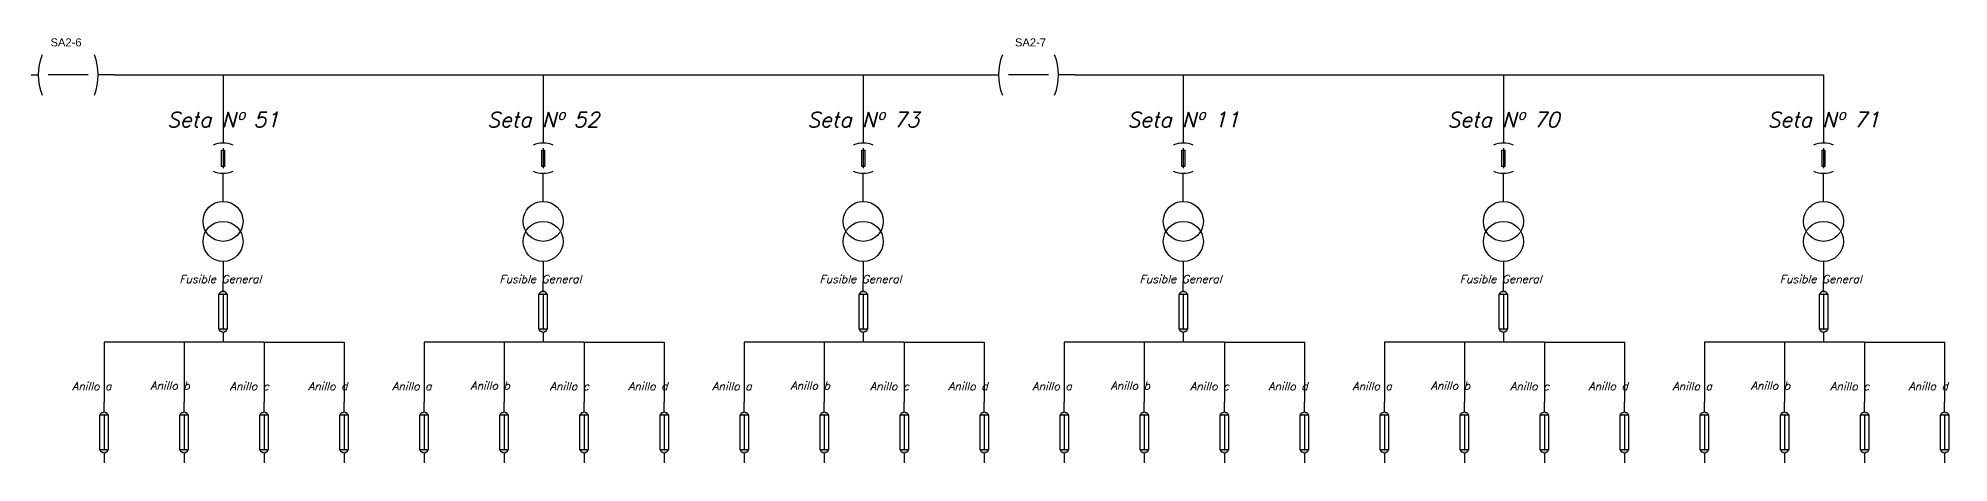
# Model space of a CAD drawing. Header units: millimetres. Extents: x 1875 to 17546, y 2661 to 4631.
# Drawn here: x 8784 to 9739, y 3352 to 3564 of the extents above; entities that cross this region are included whole.
import ezdxf

# ---------------------------------------------------------------- set-up
doc = ezdxf.new("R2010")
doc.units = ezdxf.units.MM
doc.styles.add('IRAM', font='ROMANS.SHX', dxfattribs={"oblique": 15, "height": 2.5})
doc.styles.get("Standard").update_dxf_attribs({"font": 'arial.ttf'})

msp = doc.modelspace()

# ---------------------------------------------------------------- hatches: boundary and pattern name
h = msp.add_hatch(color=256)
h.dxf.hatch_style = 1
h.paths.add_polyline_path([(8878.84, 3436.13, 0.672313), (8874.68, 3436.13)])
h.paths.add_polyline_path([(8878.84, 3418.67), (8874.68, 3418.67, 0.672313)])
h = msp.add_hatch(color=256)
h.dxf.hatch_style = 1
h.paths.add_polyline_path([(9038.84, 3436.13, 0.672313), (9034.68, 3436.13)])
h.paths.add_polyline_path([(9038.84, 3418.67), (9034.68, 3418.67, 0.672313)])
h = msp.add_hatch(color=256)
h.dxf.hatch_style = 1
h.paths.add_polyline_path([(9198.84, 3436.13, 0.672313), (9194.68, 3436.13)])
h.paths.add_polyline_path([(9198.84, 3418.67), (9194.68, 3418.67, 0.672313)])
h = msp.add_hatch(color=256)
h.dxf.hatch_style = 1
h.paths.add_polyline_path([(9358.84, 3436.13, 0.672313), (9354.68, 3436.13)])
h.paths.add_polyline_path([(9358.84, 3418.67), (9354.68, 3418.67, 0.672313)])
h = msp.add_hatch(color=256)
h.dxf.hatch_style = 1
h.paths.add_polyline_path([(9518.84, 3436.13, 0.672313), (9514.68, 3436.13)])
h.paths.add_polyline_path([(9518.84, 3418.67), (9514.68, 3418.67, 0.672313)])
h = msp.add_hatch(color=256)
h.dxf.hatch_style = 1
h.paths.add_polyline_path([(9678.84, 3436.13, 0.672313), (9674.68, 3436.13)])
h.paths.add_polyline_path([(9678.84, 3418.67), (9674.68, 3418.67, 0.672313)])
h = msp.add_hatch(color=256)
h.dxf.hatch_style = 1
h.paths.add_polyline_path([(8819.34, 3375.87, 0.672313), (8815.18, 3375.87)])
h.paths.add_polyline_path([(8819.34, 3358.41), (8815.18, 3358.41, 0.672313)])
h = msp.add_hatch(color=256)
h.dxf.hatch_style = 1
h.paths.add_polyline_path([(8859.34, 3375.87, 0.672313), (8855.18, 3375.87)])
h.paths.add_polyline_path([(8859.34, 3358.41), (8855.18, 3358.41, 0.672313)])
h = msp.add_hatch(color=256)
h.dxf.hatch_style = 1
h.paths.add_polyline_path([(8899.34, 3375.87, 0.672313), (8895.18, 3375.87)])
h.paths.add_polyline_path([(8899.34, 3358.41), (8895.18, 3358.41, 0.672313)])
h = msp.add_hatch(color=256)
h.dxf.hatch_style = 1
h.paths.add_polyline_path([(8939.34, 3375.87, 0.672313), (8935.18, 3375.87)])
h.paths.add_polyline_path([(8939.34, 3358.41), (8935.18, 3358.41, 0.672313)])
h = msp.add_hatch(color=256)
h.dxf.hatch_style = 1
h.paths.add_polyline_path([(8979.34, 3375.87, 0.672313), (8975.18, 3375.87)])
h.paths.add_polyline_path([(8979.34, 3358.41), (8975.18, 3358.41, 0.672313)])
h = msp.add_hatch(color=256)
h.dxf.hatch_style = 1
h.paths.add_polyline_path([(9019.34, 3375.87, 0.672313), (9015.18, 3375.87)])
h.paths.add_polyline_path([(9019.34, 3358.41), (9015.18, 3358.41, 0.672313)])
h = msp.add_hatch(color=256)
h.dxf.hatch_style = 1
h.paths.add_polyline_path([(9059.34, 3375.87, 0.672313), (9055.18, 3375.87)])
h.paths.add_polyline_path([(9059.34, 3358.41), (9055.18, 3358.41, 0.672313)])
h = msp.add_hatch(color=256)
h.dxf.hatch_style = 1
h.paths.add_polyline_path([(9099.34, 3375.87, 0.672313), (9095.18, 3375.87)])
h.paths.add_polyline_path([(9099.34, 3358.41), (9095.18, 3358.41, 0.672313)])
h = msp.add_hatch(color=256)
h.dxf.hatch_style = 1
h.paths.add_polyline_path([(9139.34, 3375.87, 0.672313), (9135.18, 3375.87)])
h.paths.add_polyline_path([(9139.34, 3358.41), (9135.18, 3358.41, 0.672313)])
h = msp.add_hatch(color=256)
h.dxf.hatch_style = 1
h.paths.add_polyline_path([(9179.34, 3375.87, 0.672313), (9175.18, 3375.87)])
h.paths.add_polyline_path([(9179.34, 3358.41), (9175.18, 3358.41, 0.672313)])
h = msp.add_hatch(color=256)
h.dxf.hatch_style = 1
h.paths.add_polyline_path([(9219.34, 3375.87, 0.672313), (9215.18, 3375.87)])
h.paths.add_polyline_path([(9219.34, 3358.41), (9215.18, 3358.41, 0.672313)])
h = msp.add_hatch(color=256)
h.dxf.hatch_style = 1
h.paths.add_polyline_path([(9259.34, 3375.87, 0.672313), (9255.18, 3375.87)])
h.paths.add_polyline_path([(9259.34, 3358.41), (9255.18, 3358.41, 0.672313)])
h = msp.add_hatch(color=256)
h.dxf.hatch_style = 1
h.paths.add_polyline_path([(9299.34, 3375.87, 0.672313), (9295.18, 3375.87)])
h.paths.add_polyline_path([(9299.34, 3358.41), (9295.18, 3358.41, 0.672313)])
h = msp.add_hatch(color=256)
h.dxf.hatch_style = 1
h.paths.add_polyline_path([(9339.34, 3375.87, 0.672313), (9335.18, 3375.87)])
h.paths.add_polyline_path([(9339.34, 3358.41), (9335.18, 3358.41, 0.672313)])
h = msp.add_hatch(color=256)
h.dxf.hatch_style = 1
h.paths.add_polyline_path([(9379.34, 3375.87, 0.672313), (9375.18, 3375.87)])
h.paths.add_polyline_path([(9379.34, 3358.41), (9375.18, 3358.41, 0.672313)])
h = msp.add_hatch(color=256)
h.dxf.hatch_style = 1
h.paths.add_polyline_path([(9419.34, 3375.87, 0.672313), (9415.18, 3375.87)])
h.paths.add_polyline_path([(9419.34, 3358.41), (9415.18, 3358.41, 0.672313)])
h = msp.add_hatch(color=256)
h.dxf.hatch_style = 1
h.paths.add_polyline_path([(9459.34, 3375.87, 0.672313), (9455.18, 3375.87)])
h.paths.add_polyline_path([(9459.34, 3358.41), (9455.18, 3358.41, 0.672313)])
h = msp.add_hatch(color=256)
h.dxf.hatch_style = 1
h.paths.add_polyline_path([(9499.34, 3375.87, 0.672313), (9495.18, 3375.87)])
h.paths.add_polyline_path([(9499.34, 3358.41), (9495.18, 3358.41, 0.672313)])
h = msp.add_hatch(color=256)
h.dxf.hatch_style = 1
h.paths.add_polyline_path([(9539.34, 3375.87, 0.672313), (9535.18, 3375.87)])
h.paths.add_polyline_path([(9539.34, 3358.41), (9535.18, 3358.41, 0.672313)])
h = msp.add_hatch(color=256)
h.dxf.hatch_style = 1
h.paths.add_polyline_path([(9579.34, 3375.87, 0.672313), (9575.18, 3375.87)])
h.paths.add_polyline_path([(9579.34, 3358.41), (9575.18, 3358.41, 0.672313)])
h = msp.add_hatch(color=256)
h.dxf.hatch_style = 1
h.paths.add_polyline_path([(9619.34, 3375.87, 0.672313), (9615.18, 3375.87)])
h.paths.add_polyline_path([(9619.34, 3358.41), (9615.18, 3358.41, 0.672313)])
h = msp.add_hatch(color=256)
h.dxf.hatch_style = 1
h.paths.add_polyline_path([(9659.34, 3375.87, 0.672313), (9655.18, 3375.87)])
h.paths.add_polyline_path([(9659.34, 3358.41), (9655.18, 3358.41, 0.672313)])
h = msp.add_hatch(color=256)
h.dxf.hatch_style = 1
h.paths.add_polyline_path([(9699.34, 3375.87, 0.672313), (9695.18, 3375.87)])
h.paths.add_polyline_path([(9699.34, 3358.41), (9695.18, 3358.41, 0.672313)])
h = msp.add_hatch(color=256)
h.dxf.hatch_style = 1
h.paths.add_polyline_path([(9739.34, 3375.87, 0.672313), (9735.18, 3375.87)])
h.paths.add_polyline_path([(9739.34, 3358.41), (9735.18, 3358.41, 0.672313)])

# ---------------------------------------------------------------- linework, layer by layer
for p, q in [((8776.29, 3545.61), (8784.37, 3545.61)), ((8776.29, 3545.61), (8784.37, 3545.61)), ((8809.37, 3545.61), (8789.37, 3545.61)), ((8809.37, 3545.61), (8789.37, 3545.61)), ((8822.45, 3545.61), (8814.37, 3545.61)), ((8822.45, 3545.61), (8814.37, 3545.61)), ((9256.29, 3545.61), (9264.37, 3545.61)), ((9289.37, 3545.61), (9269.37, 3545.61)), ((9302.45, 3545.61), (9294.37, 3545.61)), ((8876.76, 3515.61), (8876.76, 3511.57)), ((9036.76, 3515.61), (9036.76, 3511.57)), ((9196.76, 3515.61), (9196.76, 3511.57)), ((9356.76, 3515.61), (9356.76, 3511.57)), ((9516.76, 3515.61), (9516.76, 3511.57)), ((9676.76, 3515.61), (9676.76, 3511.57)), ((8876.76, 3509.07), (8876.76, 3499.07)), ((9036.76, 3509.07), (9036.76, 3499.07)), ((9196.76, 3509.07), (9196.76, 3499.07)), ((9356.76, 3509.07), (9356.76, 3499.07)), ((9516.76, 3509.07), (9516.76, 3499.07)), ((9676.76, 3509.07), (9676.76, 3499.07)), ((8876.76, 3492.53), (8876.76, 3496.57)), ((9036.76, 3492.53), (9036.76, 3496.57)), ((9196.76, 3492.53), (9196.76, 3496.57)), ((9356.76, 3492.53), (9356.76, 3496.57)), ((9516.76, 3492.53), (9516.76, 3496.57)), ((9676.76, 3492.53), (9676.76, 3496.57)), ((8876.76, 3482.53), (8876.76, 3492.53)), ((9036.76, 3482.53), (9036.76, 3492.53)), ((9196.76, 3482.53), (9196.76, 3492.53)), ((9356.76, 3482.53), (9356.76, 3492.53)), ((9516.76, 3482.53), (9516.76, 3492.53)), ((9676.76, 3482.53), (9676.76, 3492.53)), ((8876.76, 3452.53), (8876.76, 3442.53)), ((9036.76, 3452.53), (9036.76, 3442.53)), ((9196.76, 3452.53), (9196.76, 3442.53)), ((9356.76, 3452.53), (9356.76, 3442.53)), ((9516.76, 3452.53), (9516.76, 3442.53)), ((9676.76, 3452.53), (9676.76, 3442.53)), ((8876.76, 3437.53), (8876.76, 3442.53)), ((9036.76, 3437.53), (9036.76, 3442.53)), ((9196.76, 3437.53), (9196.76, 3442.53)), ((9356.76, 3437.53), (9356.76, 3442.53)), ((9516.76, 3437.53), (9516.76, 3442.53)), ((9676.76, 3437.53), (9676.76, 3442.53)), ((8876.76, 3436.13), (8876.76, 3418.67)), ((9036.76, 3436.13), (9036.76, 3418.67)), ((9196.76, 3436.13), (9196.76, 3418.67)), ((9356.76, 3436.13), (9356.76, 3418.67)), ((9516.76, 3436.13), (9516.76, 3418.67)), ((9676.76, 3436.13), (9676.76, 3418.67)), ((8876.76, 3417.27), (8876.76, 3412.27)), ((9036.76, 3417.27), (9036.76, 3412.27)), ((9196.76, 3417.27), (9196.76, 3412.27)), ((9356.76, 3417.27), (9356.76, 3412.27)), ((9516.76, 3417.27), (9516.76, 3412.27)), ((9676.76, 3417.27), (9676.76, 3412.27)), ((8817.26, 3377.27), (8817.26, 3382.27)), ((8857.26, 3377.27), (8857.26, 3382.27)), ((8897.26, 3377.27), (8897.26, 3382.27)), ((8937.26, 3377.27), (8937.26, 3382.27)), ((8977.26, 3377.27), (8977.26, 3382.27)), ((9017.26, 3377.27), (9017.26, 3382.27)), ((9057.26, 3377.27), (9057.26, 3382.27)), ((9097.26, 3377.27), (9097.26, 3382.27)), ((9137.26, 3377.27), (9137.26, 3382.27)), ((9177.26, 3377.27), (9177.26, 3382.27)), ((9217.26, 3377.27), (9217.26, 3382.27)), ((9257.26, 3377.27), (9257.26, 3382.27)), ((9297.26, 3377.27), (9297.26, 3382.27)), ((9337.26, 3377.27), (9337.26, 3382.27)), ((9377.26, 3377.27), (9377.26, 3382.27)), ((9417.26, 3377.27), (9417.26, 3382.27)), ((9457.26, 3377.27), (9457.26, 3382.27)), ((9497.26, 3377.27), (9497.26, 3382.27)), ((9537.26, 3377.27), (9537.26, 3382.27)), ((9577.26, 3377.27), (9577.26, 3382.27)), ((9617.26, 3377.27), (9617.26, 3382.27)), ((9657.26, 3377.27), (9657.26, 3382.27)), ((9697.26, 3377.27), (9697.26, 3382.27)), ((9737.26, 3377.27), (9737.26, 3382.27)), ((8817.26, 3375.87), (8817.26, 3358.41)), ((8857.26, 3375.87), (8857.26, 3358.41)), ((8897.26, 3375.87), (8897.26, 3358.41)), ((8937.26, 3375.87), (8937.26, 3358.41)), ((8977.26, 3375.87), (8977.26, 3358.41)), ((9017.26, 3375.87), (9017.26, 3358.41)), ((9057.26, 3375.87), (9057.26, 3358.41)), ((9097.26, 3375.87), (9097.26, 3358.41)), ((9137.26, 3375.87), (9137.26, 3358.41)), ((9177.26, 3375.87), (9177.26, 3358.41)), ((9217.26, 3375.87), (9217.26, 3358.41)), ((9257.26, 3375.87), (9257.26, 3358.41)), ((9297.26, 3375.87), (9297.26, 3358.41)), ((9337.26, 3375.87), (9337.26, 3358.41)), ((9377.26, 3375.87), (9377.26, 3358.41)), ((9417.26, 3375.87), (9417.26, 3358.41)), ((9457.26, 3375.87), (9457.26, 3358.41)), ((9497.26, 3375.87), (9497.26, 3358.41)), ((9537.26, 3375.87), (9537.26, 3358.41)), ((9577.26, 3375.87), (9577.26, 3358.41)), ((9617.26, 3375.87), (9617.26, 3358.41)), ((9657.26, 3375.87), (9657.26, 3358.41)), ((9697.26, 3375.87), (9697.26, 3358.41)), ((9737.26, 3375.87), (9737.26, 3358.41)), ((8817.26, 3357.01), (8817.26, 3352.01)), ((8857.26, 3357.01), (8857.26, 3352.01)), ((8897.26, 3357.01), (8897.26, 3352.01)), ((8937.26, 3357.01), (8937.26, 3352.01)), ((8977.26, 3357.01), (8977.26, 3352.01)), ((9017.26, 3357.01), (9017.26, 3352.01)), ((9057.26, 3357.01), (9057.26, 3352.01)), ((9097.26, 3357.01), (9097.26, 3352.01)), ((9137.26, 3357.01), (9137.26, 3352.01)), ((9177.26, 3357.01), (9177.26, 3352.01)), ((9217.26, 3357.01), (9217.26, 3352.01)), ((9257.26, 3357.01), (9257.26, 3352.01)), ((9297.26, 3357.01), (9297.26, 3352.01)), ((9337.26, 3357.01), (9337.26, 3352.01)), ((9377.26, 3357.01), (9377.26, 3352.01)), ((9417.26, 3357.01), (9417.26, 3352.01)), ((9457.26, 3357.01), (9457.26, 3352.01)), ((9497.26, 3357.01), (9497.26, 3352.01)), ((9537.26, 3357.01), (9537.26, 3352.01)), ((9577.26, 3357.01), (9577.26, 3352.01)), ((9617.26, 3357.01), (9617.26, 3352.01)), ((9657.26, 3357.01), (9657.26, 3352.01)), ((9697.26, 3357.01), (9697.26, 3352.01)), ((9737.26, 3357.01), (9737.26, 3352.01))]:
    msp.add_line(p, q)
at = {"color": 244, "true_color": 0x991b1e}
for p, q in [((8822.45, 3545.61), (8876.76, 3545.61)), ((8876.76, 3545.61), (8876.76, 3515.61)), ((8876.76, 3545.61), (8956.76, 3545.61)), ((8956.76, 3545.61), (9036.76, 3545.61)), ((9036.76, 3545.61), (9036.76, 3515.61)), ((9036.76, 3545.61), (9196.76, 3545.61)), ((9196.76, 3545.61), (9196.76, 3525.61)), ((9196.76, 3545.61), (9196.76, 3515.61)), ((9196.76, 3545.61), (9256.29, 3545.61)), ((9302.45, 3545.61), (9356.76, 3545.61)), ((9356.76, 3545.61), (9356.76, 3515.61)), ((9356.76, 3545.61), (9436.76, 3545.61)), ((9436.76, 3545.61), (9516.76, 3545.61)), ((9516.76, 3545.61), (9516.76, 3515.61)), ((9516.76, 3545.61), (9676.76, 3545.61)), ((9676.76, 3545.61), (9676.76, 3525.61)), ((9676.76, 3545.61), (9676.76, 3515.61))]:
    msp.add_line(p, q, dxfattribs=at)
at = {"color": 1}
for p, q in [((8897.26, 3412.27), (8817.26, 3412.27)), ((8817.26, 3412.27), (8817.26, 3382.27)), ((8857.26, 3412.27), (8857.26, 3382.27)), ((8897.26, 3412.27), (8937.26, 3412.27)), ((8897.26, 3412.27), (8897.26, 3382.27)), ((8937.26, 3412.27), (8937.26, 3382.27)), ((9057.26, 3412.27), (8977.26, 3412.27)), ((8977.26, 3412.27), (8977.26, 3382.27)), ((9017.26, 3412.27), (9017.26, 3382.27)), ((9057.26, 3412.27), (9097.26, 3412.27)), ((9057.26, 3412.27), (9057.26, 3382.27)), ((9097.26, 3412.27), (9097.26, 3382.27)), ((9217.26, 3412.27), (9137.26, 3412.27)), ((9137.26, 3412.27), (9137.26, 3382.27)), ((9177.26, 3412.27), (9177.26, 3382.27)), ((9217.26, 3412.27), (9257.26, 3412.27)), ((9217.26, 3412.27), (9217.26, 3382.27)), ((9257.26, 3412.27), (9257.26, 3382.27)), ((9377.26, 3412.27), (9297.26, 3412.27)), ((9297.26, 3412.27), (9297.26, 3382.27)), ((9337.26, 3412.27), (9337.26, 3382.27)), ((9377.26, 3412.27), (9417.26, 3412.27)), ((9377.26, 3412.27), (9377.26, 3382.27)), ((9417.26, 3412.27), (9417.26, 3382.27)), ((9537.26, 3412.27), (9457.26, 3412.27)), ((9457.26, 3412.27), (9457.26, 3382.27)), ((9497.26, 3412.27), (9497.26, 3382.27)), ((9537.26, 3412.27), (9577.26, 3412.27)), ((9537.26, 3412.27), (9537.26, 3382.27)), ((9577.26, 3412.27), (9577.26, 3382.27)), ((9697.26, 3412.27), (9617.26, 3412.27)), ((9617.26, 3412.27), (9617.26, 3382.27)), ((9657.26, 3412.27), (9657.26, 3382.27)), ((9697.26, 3412.27), (9737.26, 3412.27)), ((9697.26, 3412.27), (9697.26, 3382.27)), ((9737.26, 3412.27), (9737.26, 3382.27))]:
    msp.add_line(p, q, dxfattribs=at)
for points in [[(8876.03, 3508.02), (8877.5, 3508.02), (8877.5, 3499.97), (8876.03, 3499.97)], [(9036.03, 3508.02), (9037.5, 3508.02), (9037.5, 3499.97), (9036.03, 3499.97)], [(9196.03, 3508.02), (9197.5, 3508.02), (9197.5, 3499.97), (9196.03, 3499.97)], [(9356.03, 3508.02), (9357.5, 3508.02), (9357.5, 3499.97), (9356.03, 3499.97)], [(9516.03, 3508.02), (9517.5, 3508.02), (9517.5, 3499.97), (9516.03, 3499.97)], [(9676.03, 3508.02), (9677.5, 3508.02), (9677.5, 3499.97), (9676.03, 3499.97)], [(8874.68, 3436.13), (8878.84, 3436.13), (8878.84, 3418.67), (8874.68, 3418.67)], [(9034.68, 3436.13), (9038.84, 3436.13), (9038.84, 3418.67), (9034.68, 3418.67)], [(9194.68, 3436.13), (9198.84, 3436.13), (9198.84, 3418.67), (9194.68, 3418.67)], [(9354.68, 3436.13), (9358.84, 3436.13), (9358.84, 3418.67), (9354.68, 3418.67)], [(9514.68, 3436.13), (9518.84, 3436.13), (9518.84, 3418.67), (9514.68, 3418.67)], [(9674.68, 3436.13), (9678.84, 3436.13), (9678.84, 3418.67), (9674.68, 3418.67)], [(8815.18, 3375.87), (8819.34, 3375.87), (8819.34, 3358.41), (8815.18, 3358.41)], [(8855.18, 3375.87), (8859.34, 3375.87), (8859.34, 3358.41), (8855.18, 3358.41)], [(8895.18, 3375.87), (8899.34, 3375.87), (8899.34, 3358.41), (8895.18, 3358.41)], [(8935.18, 3375.87), (8939.34, 3375.87), (8939.34, 3358.41), (8935.18, 3358.41)], [(8975.18, 3375.87), (8979.34, 3375.87), (8979.34, 3358.41), (8975.18, 3358.41)], [(9015.18, 3375.87), (9019.34, 3375.87), (9019.34, 3358.41), (9015.18, 3358.41)], [(9055.18, 3375.87), (9059.34, 3375.87), (9059.34, 3358.41), (9055.18, 3358.41)], [(9095.18, 3375.87), (9099.34, 3375.87), (9099.34, 3358.41), (9095.18, 3358.41)], [(9135.18, 3375.87), (9139.34, 3375.87), (9139.34, 3358.41), (9135.18, 3358.41)], [(9175.18, 3375.87), (9179.34, 3375.87), (9179.34, 3358.41), (9175.18, 3358.41)], [(9215.18, 3375.87), (9219.34, 3375.87), (9219.34, 3358.41), (9215.18, 3358.41)], [(9255.18, 3375.87), (9259.34, 3375.87), (9259.34, 3358.41), (9255.18, 3358.41)], [(9295.18, 3375.87), (9299.34, 3375.87), (9299.34, 3358.41), (9295.18, 3358.41)], [(9335.18, 3375.87), (9339.34, 3375.87), (9339.34, 3358.41), (9335.18, 3358.41)], [(9375.18, 3375.87), (9379.34, 3375.87), (9379.34, 3358.41), (9375.18, 3358.41)], [(9415.18, 3375.87), (9419.34, 3375.87), (9419.34, 3358.41), (9415.18, 3358.41)], [(9455.18, 3375.87), (9459.34, 3375.87), (9459.34, 3358.41), (9455.18, 3358.41)], [(9495.18, 3375.87), (9499.34, 3375.87), (9499.34, 3358.41), (9495.18, 3358.41)], [(9535.18, 3375.87), (9539.34, 3375.87), (9539.34, 3358.41), (9535.18, 3358.41)], [(9575.18, 3375.87), (9579.34, 3375.87), (9579.34, 3358.41), (9575.18, 3358.41)], [(9615.18, 3375.87), (9619.34, 3375.87), (9619.34, 3358.41), (9615.18, 3358.41)], [(9655.18, 3375.87), (9659.34, 3375.87), (9659.34, 3358.41), (9655.18, 3358.41)], [(9695.18, 3375.87), (9699.34, 3375.87), (9699.34, 3358.41), (9695.18, 3358.41)], [(9735.18, 3375.87), (9739.34, 3375.87), (9739.34, 3358.41), (9735.18, 3358.41)]]:
    msp.add_lwpolyline(points, close=True)
for centre in [(8876.76, 3472.53), (9036.76, 3472.53), (9196.76, 3472.53), (9356.76, 3472.53), (9516.76, 3472.53), (9676.76, 3472.53), (8876.76, 3462.53), (9036.76, 3462.53), (9196.76, 3462.53), (9356.76, 3462.53), (9516.76, 3462.53), (9676.76, 3462.53)]:
    msp.add_circle(centre, 10)
for centre, radius, start, end in [((8811.31, 3545.61), 26.94, 158.21032, 201.78968), ((8811.31, 3545.61), 26.94, 158.21032, 201.78968), ((8787.43, 3545.61), 26.94, 338.21032, 21.78968), ((8787.43, 3545.61), 26.94, 338.21032, 21.78968), ((9291.31, 3545.61), 26.94, 158.21032, 201.78968), ((9267.43, 3545.61), 26.94, 338.21032, 21.78968), ((8876.76, 3498.1), 13.47, 68.21032, 111.78968), ((9036.76, 3498.1), 13.47, 68.21032, 111.78968), ((9196.76, 3498.1), 13.47, 68.21032, 111.78968), ((9356.76, 3498.1), 13.47, 68.21032, 111.78968), ((9516.76, 3498.1), 13.47, 68.21032, 111.78968), ((9676.76, 3498.1), 13.47, 68.21032, 111.78968), ((8876.76, 3510.04), 13.47, 248.21032, 291.78968), ((9036.76, 3510.04), 13.47, 248.21032, 291.78968), ((9196.76, 3510.04), 13.47, 248.21032, 291.78968), ((9356.76, 3510.04), 13.47, 248.21032, 291.78968), ((9516.76, 3510.04), 13.47, 248.21032, 291.78968), ((9676.76, 3510.04), 13.47, 248.21032, 291.78968), ((8876.76, 3435.29), 2.25, 22.17309, 157.82691), ((9036.76, 3435.29), 2.25, 22.17309, 157.82691), ((9196.76, 3435.29), 2.25, 22.17309, 157.82691), ((9356.76, 3435.29), 2.25, 22.17309, 157.82691), ((9516.76, 3435.29), 2.25, 22.17309, 157.82691), ((9676.76, 3435.29), 2.25, 22.17309, 157.82691), ((8876.76, 3419.52), 2.25, 202.17309, 337.82691), ((9036.76, 3419.52), 2.25, 202.17309, 337.82691), ((9196.76, 3419.52), 2.25, 202.17309, 337.82691), ((9356.76, 3419.52), 2.25, 202.17309, 337.82691), ((9516.76, 3419.52), 2.25, 202.17309, 337.82691), ((9676.76, 3419.52), 2.25, 202.17309, 337.82691), ((8817.26, 3375.03), 2.25, 22.17309, 157.82691), ((8857.26, 3375.03), 2.25, 22.17309, 157.82691), ((8897.26, 3375.03), 2.25, 22.17309, 157.82691), ((8937.26, 3375.03), 2.25, 22.17309, 157.82691), ((8977.26, 3375.03), 2.25, 22.17309, 157.82691), ((9017.26, 3375.03), 2.25, 22.17309, 157.82691), ((9057.26, 3375.03), 2.25, 22.17309, 157.82691), ((9097.26, 3375.03), 2.25, 22.17309, 157.82691), ((9137.26, 3375.03), 2.25, 22.17309, 157.82691), ((9177.26, 3375.03), 2.25, 22.17309, 157.82691), ((9217.26, 3375.03), 2.25, 22.17309, 157.82691), ((9257.26, 3375.03), 2.25, 22.17309, 157.82691), ((9297.26, 3375.03), 2.25, 22.17309, 157.82691), ((9337.26, 3375.03), 2.25, 22.17309, 157.82691), ((9377.26, 3375.03), 2.25, 22.17309, 157.82691), ((9417.26, 3375.03), 2.25, 22.17309, 157.82691), ((9457.26, 3375.03), 2.25, 22.17309, 157.82691), ((9497.26, 3375.03), 2.25, 22.17309, 157.82691), ((9537.26, 3375.03), 2.25, 22.17309, 157.82691), ((9577.26, 3375.03), 2.25, 22.17309, 157.82691), ((9617.26, 3375.03), 2.25, 22.17309, 157.82691), ((9657.26, 3375.03), 2.25, 22.17309, 157.82691), ((9697.26, 3375.03), 2.25, 22.17309, 157.82691), ((9737.26, 3375.03), 2.25, 22.17309, 157.82691), ((8817.26, 3359.26), 2.25, 202.17309, 337.82691), ((8857.26, 3359.26), 2.25, 202.17309, 337.82691), ((8897.26, 3359.26), 2.25, 202.17309, 337.82691), ((8937.26, 3359.26), 2.25, 202.17309, 337.82691), ((8977.26, 3359.26), 2.25, 202.17309, 337.82691), ((9017.26, 3359.26), 2.25, 202.17309, 337.82691), ((9057.26, 3359.26), 2.25, 202.17309, 337.82691), ((9097.26, 3359.26), 2.25, 202.17309, 337.82691), ((9137.26, 3359.26), 2.25, 202.17309, 337.82691), ((9177.26, 3359.26), 2.25, 202.17309, 337.82691), ((9217.26, 3359.26), 2.25, 202.17309, 337.82691), ((9257.26, 3359.26), 2.25, 202.17309, 337.82691), ((9297.26, 3359.26), 2.25, 202.17309, 337.82691), ((9337.26, 3359.26), 2.25, 202.17309, 337.82691), ((9377.26, 3359.26), 2.25, 202.17309, 337.82691), ((9417.26, 3359.26), 2.25, 202.17309, 337.82691), ((9457.26, 3359.26), 2.25, 202.17309, 337.82691), ((9497.26, 3359.26), 2.25, 202.17309, 337.82691), ((9537.26, 3359.26), 2.25, 202.17309, 337.82691), ((9577.26, 3359.26), 2.25, 202.17309, 337.82691), ((9617.26, 3359.26), 2.25, 202.17309, 337.82691), ((9657.26, 3359.26), 2.25, 202.17309, 337.82691), ((9697.26, 3359.26), 2.25, 202.17309, 337.82691), ((9737.26, 3359.26), 2.25, 202.17309, 337.82691)]:
    msp.add_arc(centre, radius, start, end)

# ---------------------------------------------------------------- texts
at = {"char_height": 4, "attachment_point": 1}
for s, insert in [('SA2-6', (8790.52, 3563.9)), ('SA2-7', (9272.61, 3563.9))]:
    msp.add_mtext_dynamic_manual_height_columns(s, width=28.8575, gutter_width=12.5, heights=[0], dxfattribs=dict(at, insert=insert))
at = {"attachment_point": 1, "style": 'IRAM'}
for s, width, gutter_width, heights, insert, char_height in [('Seta Nº 51', 78.5185, 0, [7.76], (8848.77, 3527.07), 7.5), ('Seta Nº 52', 78.5185, 0, [7.76], (9008.77, 3527.07), 7.5), ('Seta Nº 73', 78.5185, 0, [7.76], (9168.77, 3527.07), 7.5), ('Seta Nº 11', 78.5185, 0, [7.76], (9328.77, 3527.07), 7.5), ('Seta Nº 70', 78.5185, 0, [7.76], (9488.77, 3527.07), 7.5), ('Seta Nº 71', 78.5185, 0, [7.76], (9648.77, 3527.07), 7.5), ('Fusible General ', 50.4157, 12.5, [0], (8854.91, 3445.75), 4), ('Fusible General ', 50.4157, 12.5, [0], (9014.91, 3445.75), 4), ('Fusible General ', 50.4157, 12.5, [0], (9174.91, 3445.75), 4), ('Fusible General ', 50.4157, 12.5, [0], (9334.91, 3445.75), 4), ('Fusible General ', 50.4157, 12.5, [0], (9494.91, 3445.75), 4), ('Fusible General ', 50.4157, 12.5, [0], (9654.91, 3445.75), 4), ('Anillo a', 29.4343, 12.5, [0], (8801.32, 3392.22), 4), ('Anillo b', 29.4343, 12.5, [0], (8840.45, 3392.5), 4), ('Anillo c', 29.4343, 12.5, [0], (8880.15, 3392.22), 4), ('Anillo d', 29.4343, 12.5, [0], (8919.28, 3392.22), 4), ('Anillo a', 29.4343, 12.5, [0], (8961.32, 3392.22), 4), ('Anillo b', 29.4343, 12.5, [0], (9000.45, 3392.5), 4), ('Anillo c', 29.4343, 12.5, [0], (9040.15, 3392.22), 4), ('Anillo d', 29.4343, 12.5, [0], (9079.28, 3392.22), 4), ('Anillo a', 29.4343, 12.5, [0], (9121.32, 3392.22), 4), ('Anillo b', 29.4343, 12.5, [0], (9160.45, 3392.5), 4), ('Anillo c', 29.4343, 12.5, [0], (9200.15, 3392.22), 4), ('Anillo d', 29.4343, 12.5, [0], (9239.28, 3392.22), 4), ('Anillo a', 29.4343, 12.5, [0], (9281.32, 3392.22), 4), ('Anillo b', 29.4343, 12.5, [0], (9320.45, 3392.5), 4), ('Anillo c', 29.4343, 12.5, [0], (9360.15, 3392.22), 4), ('Anillo d', 29.4343, 12.5, [0], (9399.28, 3392.22), 4), ('Anillo a', 29.4343, 12.5, [0], (9441.32, 3392.22), 4), ('Anillo b', 29.4343, 12.5, [0], (9480.45, 3392.5), 4), ('Anillo c', 29.4343, 12.5, [0], (9520.15, 3392.22), 4), ('Anillo d', 29.4343, 12.5, [0], (9559.28, 3392.22), 4), ('Anillo a', 29.4343, 12.5, [0], (9601.32, 3392.22), 4), ('Anillo b', 29.4343, 12.5, [0], (9640.45, 3392.5), 4), ('Anillo c', 29.4343, 12.5, [0], (9680.15, 3392.22), 4), ('Anillo d', 29.4343, 12.5, [0], (9719.28, 3392.22), 4)]:
    msp.add_mtext_dynamic_manual_height_columns(s, width=width, gutter_width=gutter_width, heights=heights, dxfattribs=dict(at, insert=insert, char_height=char_height))

doc.saveas('drawing.dxf')
